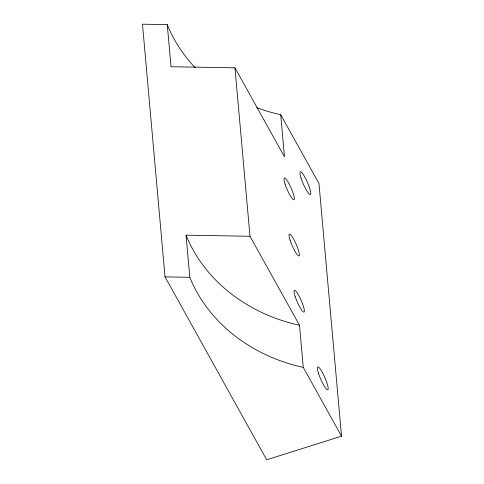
<?xml version="1.0" encoding="UTF-8"?>
<svg xmlns="http://www.w3.org/2000/svg" width="484" height="484" viewBox="0 0 484 484"><rect width="100%" height="100%" fill="white"/><g stroke="black" fill="none" stroke-linecap="round" stroke-linejoin="round"><path stroke-width="0.73" d="M256.816 107.72A167.821 145.974 -5.1 0 0 280.72 114.72L318.968 183.49L341.522 436.169L266.678 459.8L165.032 276.878L142.477 24.2L167.258 24.617A167.821 145.974 -5.1 0 0 195.294 67.802M280.72 114.72L284.477 156.834L234.964 67.814L171.021 66.731L167.258 24.617M303.268 367.398A167.821 145.974 -5.1 0 1 189.813 277.296L186.056 235.182L249.998 236.265L299.511 325.284L303.268 367.398L341.522 436.169M165.032 276.878L189.813 277.296M234.964 67.814L249.998 236.265M299.511 325.284A167.821 145.974 -5.1 0 1 186.056 235.182M285.076 184.029A11.9 2.117 66.3 0 0 293.945 199.777A11.9 2.117 66.3 0 0 288.543 182.807A11.9 2.117 66.3 0 0 285.076 184.029M295.095 296.329A11.9 2.117 66.3 0 0 303.964 312.077A11.9 2.117 66.3 0 0 298.567 295.107A11.9 2.117 66.3 0 0 295.095 296.329M290.085 240.179A11.9 2.117 66.3 0 0 298.955 255.927A11.9 2.117 66.3 0 0 293.552 238.957A11.9 2.117 66.3 0 0 290.085 240.179M318.454 373.224A12.499 2.226 66.3 0 0 327.771 389.765A12.499 2.226 66.3 0 0 322.096 371.936A12.499 2.226 66.3 0 0 318.454 373.224M301.036 178.094A12.499 2.226 66.3 0 0 310.353 194.628A12.499 2.226 66.3 0 0 304.684 176.805A12.499 2.226 66.3 0 0 301.036 178.094"/></g></svg>
